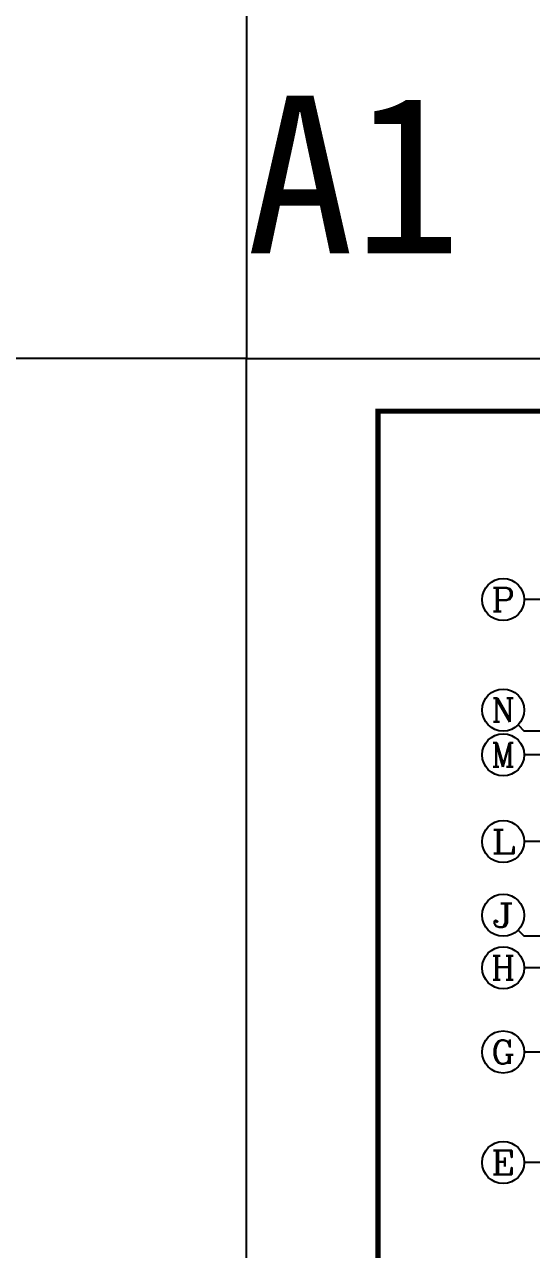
# Model space of a CAD drawing. Extents: x 27938 to 1507990, y 110129 to 923079.
# Drawn here: x 642390 to 652026, y 684862 to 708148 of the extents above; entities that cross this region are included whole.
import ezdxf
from ezdxf.enums import TextEntityAlignment as Align

# ---------------------------------------------------------------- set-up
doc = ezdxf.new("R2010")
doc.units = 0
doc.header["$LTSCALE"] = 1000
doc.header["$MEASUREMENT"] = 0
for name, color, linetype in [('AXIS', 3, 'Continuous'), ('AXIS_TEXT', 7, 'Continuous'), ('text', 7, 'Continuous'), ('图框', 140, 'Continuous')]:
    doc.layers.add(name, color=color, linetype=linetype)
doc.layers.add('yichutu', color=7, linetype='Continuous', true_color=0xffffff, plot=False)
doc.styles.add('_TCH_AXIS', font='COMPLEX', dxfattribs={"bigfont": 'GBCBIG'})
doc.styles.add('_TCH_LABEL', font='simhei.ttf')
doc.styles.add('COMPLEX', font='COMPLEX')

# ---------------------------------------------------------------- blocks, each defined once
blk = doc.blocks.new('TK')
at = {"layer": '图框'}
blk.add_lwpolyline([(465375, 548714), (549475, 548714), (549475, 489314), (465375, 489314)], close=True, dxfattribs=at)
blk.add_lwpolyline([(465375, 548714), (549475, 548714), (549475, 489314), (465375, 489314)], close=True, dxfattribs=at)
at = {"layer": '图框', "const_width": 100}
blk.add_lwpolyline([(548475, 490314), (548475, 547714), (467875, 547714), (467875, 490314)], close=True, dxfattribs=at)
blk = doc.blocks.new('yct-841-594-84100-59399.9999999999-100-1000.0')
at = {"layer": 'yichutu', "color": 7, "true_color": 0xffffff}
blk.add_lwpolyline([(0, 0), (0, 59400), (84100, 59400), (84100, 0)], close=True, dxfattribs=at)
at = {"layer": 'yichutu', "color": 7, "true_color": 0xffffff, "style": '_TCH_LABEL'}
blk.add_text('A1 1:100', height=3000, dxfattribs=at).set_placement((0, 61400))
blk = doc.blocks.new('_AXISO')
at = {"color": 0}
blk.add_circle((0, 0), 0.5, dxfattribs=at)
at = {"layer": 'AXIS_TEXT', "color": 0, "style": 'COMPLEX', "width": 1.041667}
blk.add_attdef('A', text='', height=0.56, dxfattribs=at).set_placement((-0.25, -0.28), (0.25, -0.28), align=Align.FIT)
blk = doc.blocks.new('A$C28781836')
at = {"layer": 'AXIS', "color": 0}
for p, q in [((-10619.7, 899.8), (-13019.7, 899.8)), ((-13136.9, -1483.1), (-13019.7, -1600.2)), ((-10619.7, -1600.2), (-13019.7, -1600.2)), ((-10619.7, -2050.2), (-13019.7, -2050.2)), ((-10619.7, -3700.2), (-13019.7, -3700.2)), ((-13136.9, -5383.1), (-13019.7, -5500.2)), ((-10619.7, -5500.2), (-13019.7, -5500.2)), ((-10619.7, -6100.2), (-13019.7, -6100.2)), ((-10619.7, -7700.2), (-13019.7, -7700.2)), ((-10619.7, -9800.2), (-13019.7, -9800.2))]:
    blk.add_line(p, q, dxfattribs=at)
ref = blk.add_blockref('_AXISO', (-13419.7, 899.8), dxfattribs=dict(at, xscale=800, yscale=800, zscale=800))
ref.add_attrib('A', 'P', dxfattribs={"layer": 'AXIS_TEXT', "color": 0, "ltscale": 0.5, "height": 452.5, "style": '_TCH_AXIS', "width": 1.235294}).set_placement((-13646, 673.5), (-13193.5, 673.5), align=Align.FIT)
ref = blk.add_blockref('_AXISO', (-13419.7, -1200.2), dxfattribs=dict(at, xscale=800, yscale=800, zscale=800))
ref.add_attrib('A', 'N', dxfattribs={"layer": 'AXIS_TEXT', "color": 0, "ltscale": 0.5, "height": 452.5, "style": '_TCH_AXIS', "width": 1.105263}).set_placement((-13646, -1426.5), (-13193.5, -1426.5), align=Align.FIT)
ref = blk.add_blockref('_AXISO', (-13419.7, -2050.2), dxfattribs=dict(at, xscale=800, yscale=800, zscale=800))
ref.add_attrib('A', 'M', dxfattribs={"layer": 'AXIS_TEXT', "color": 0, "ltscale": 0.5, "height": 452.5, "style": '_TCH_AXIS'}).set_placement((-13646, -2276.5), (-13193.5, -2276.5), align=Align.FIT)
ref = blk.add_blockref('_AXISO', (-13419.7, -3700.2), dxfattribs=dict(at, xscale=800, yscale=800, zscale=800))
ref.add_attrib('A', 'L', dxfattribs={"layer": 'AXIS_TEXT', "color": 0, "ltscale": 0.5, "height": 452.5, "style": '_TCH_AXIS', "width": 1.4}).set_placement((-13646, -3926.5), (-13193.5, -3926.5), align=Align.FIT)
ref = blk.add_blockref('_AXISO', (-13419.7, -5100.2), dxfattribs=dict(at, xscale=800, yscale=800, zscale=800))
ref.add_attrib('A', 'J', dxfattribs={"layer": 'AXIS_TEXT', "color": 0, "ltscale": 0.5, "height": 452.5, "style": '_TCH_AXIS', "width": 1.909091}).set_placement((-13646, -5326.5), (-13193.5, -5326.5), align=Align.FIT)
ref = blk.add_blockref('_AXISO', (-13419.7, -6100.2), dxfattribs=dict(at, xscale=800, yscale=800, zscale=800))
ref.add_attrib('A', 'H', dxfattribs={"layer": 'AXIS_TEXT', "color": 0, "ltscale": 0.5, "height": 452.5, "style": '_TCH_AXIS', "width": 1.05}).set_placement((-13646, -6326.5), (-13193.5, -6326.5), align=Align.FIT)
ref = blk.add_blockref('_AXISO', (-13419.7, -7700.2), dxfattribs=dict(at, xscale=800, yscale=800, zscale=800))
ref.add_attrib('A', 'G', dxfattribs={"layer": 'AXIS_TEXT', "color": 0, "ltscale": 0.5, "height": 452.5, "style": '_TCH_AXIS', "width": 1.166667}).set_placement((-13646, -7926.5), (-13193.5, -7926.5), align=Align.FIT)
ref = blk.add_blockref('_AXISO', (-13419.7, -9800.2), dxfattribs=dict(at, xscale=800, yscale=800, zscale=800))
ref.add_attrib('A', 'E', dxfattribs={"layer": 'AXIS_TEXT', "color": 0, "ltscale": 0.5, "height": 452.5, "style": '_TCH_AXIS', "width": 1.3125}).set_placement((-13646, -10026.5), (-13193.5, -10026.5), align=Align.FIT)

msp = doc.modelspace()

# ---------------------------------------------------------------- linework, layer by layer
at = {"layer": 'text', "color": 2}
msp.add_lwpolyline([(646608.1, 701796.9), (615608.1, 701796.9), (615608.1, 719605.3), (646608.1, 719605.3)], close=True, dxfattribs=at)

# ---------------------------------------------------------------- block references
msp.add_blockref('TK', (181233, 153083.3))
at = {"color": 8}
msp.add_blockref('A$C28781836', (664907.5, 696315.8), dxfattribs=at)
at = {"layer": 'yichutu'}
msp.add_blockref('yct-841-594-84100-59399.9999999999-100-1000.0', (646608.1, 642396.9), dxfattribs=at)

doc.saveas('drawing.dxf')
